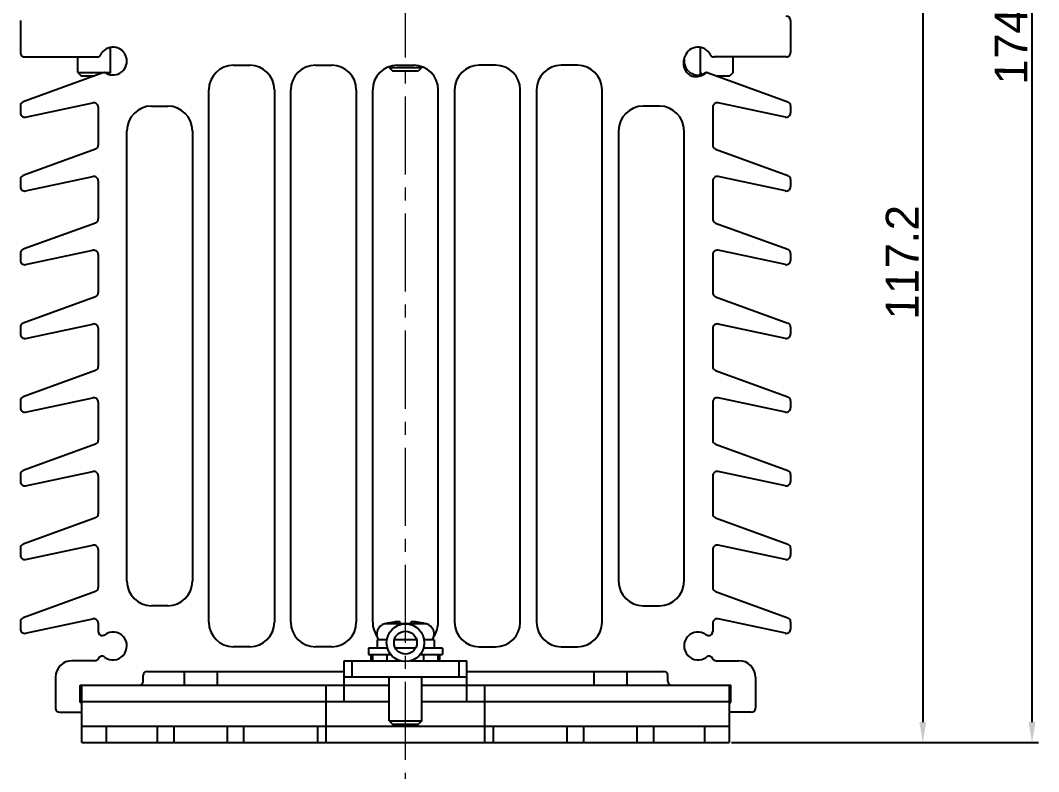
# Model space of a CAD drawing. Header units: millimetres. Extents: x 5329 to 6973, y -914 to -356.
# Drawn here: x 5904 to 6028.3, y -774.1 to -682.3 of the extents above; entities that cross this region are included whole.
import ezdxf

# ---------------------------------------------------------------- set-up
doc = ezdxf.new("R2010")
doc.units = ezdxf.units.MM
doc.header["$PDMODE"] = 3
doc.header["$PDSIZE"] = 1
doc.linetypes.add('CENTER', pattern=[17.8, 10.75, -2.35, 2.35, -2.35])
doc.linetypes.add('CENTER2', pattern=[28.575, 19.05, -3.175, 3.175, -3.175])
doc.layers.get('0').update_dxf_attribs({"linetype": 'CONTINUOUS'})
doc.layers.get('Defpoints').update_dxf_attribs({"linetype": 'CONTINUOUS'})
doc.layers.add('3', color=112, linetype='CENTER', lineweight=15)
doc.layers.add('Dim', color=1, linetype='CONTINUOUS')
doc.styles.add('OMI-1', font='arial.ttf', dxfattribs={"oblique": 1})
doc.dimstyles.new('1', dxfattribs={"dimtxt": 4, "dimasz": 2.5, "dimexe": 0.8, "dimexo": 0.3, "dimgap": 0.5, "dimtad": 1, "dimtoh": 1, "dimdec": 1, "dimzin": 0, "dimdsep": 46, "dimtxsty": 'OMI-1', "dimcen": 0, "dimclrd": 256, "dimclre": 256, "dimclrt": 256, "dimadec": 0, "dimazin": 0, "dimtfac": 0.8, "dimtdec": 1, "dimtix": 1, "dimtmove": 0, "dimatfit": 3, "dimfxl": 1, "dimtolj": 1, "dimtzin": 0, "dimarcsym": 0})

# ---------------------------------------------------------------- blocks, each defined once
blk = doc.blocks.new('*D6086')
at = {"layer": 'Defpoints', "color": 0}
for p in [(5973.55, -653.31), (5990.55, -770.51), (6014.18, -770.51)]:
    blk.add_point(p, dxfattribs=at)
at = {"layer": 'Dim', "lineweight": -2}
for p, q in [((5973.85, -653.31), (6014.98, -653.31)), ((6014.18, -655.81), (6014.18, -768.01)), ((5990.85, -770.51), (6014.98, -770.51))]:
    blk.add_line(p, q, dxfattribs=at)
at = {"layer": 'Dim'}
for points in [[(6014.6, -655.81), (6013.77, -655.81), (6014.18, -653.31)], [(6013.77, -768.01), (6014.6, -768.01), (6014.18, -770.51)]]:
    blk.add_solid(points, dxfattribs=at)
at = {"layer": 'Dim', "insert": (6011.67, -711.91), "char_height": 4, "attachment_point": 5, "rotation": 90, "style": 'OMI-1'}
blk.add_mtext('\\A1;117.2', dxfattribs=at)
blk = doc.blocks.new('*D6091')
at = {"layer": 'Defpoints', "color": 0}
for p in [(5985.05, -595.92), (6027.52, -595.92), (5990.55, -770.51)]:
    blk.add_point(p, dxfattribs=at)
at = {"layer": 'Dim', "lineweight": -2}
for p, q in [((5985.35, -595.92), (6028.32, -595.92)), ((6027.52, -768.01), (6027.52, -598.42)), ((5990.85, -770.51), (6028.32, -770.51))]:
    blk.add_line(p, q, dxfattribs=at)
at = {"layer": 'Dim'}
for points in [[(6027.94, -598.42), (6027.1, -598.42), (6027.52, -595.92)], [(6027.1, -768.01), (6027.94, -768.01), (6027.52, -770.51)]]:
    blk.add_solid(points, dxfattribs=at)
at = {"layer": 'Dim', "insert": (6024.98, -683.21), "char_height": 4, "attachment_point": 5, "rotation": 90, "style": 'OMI-1'}
blk.add_mtext('\\A1;174.6', dxfattribs=at)

msp = doc.modelspace()

# ---------------------------------------------------------------- linework, layer by layer
at = {"color": 7, "linetype": 'Continuous'}
for p, q in [((5904.05, -682.34), (5904.05, -686.31)), ((5998.05, -682.34), (5998.05, -686.31)), ((5915.05, -688.71), (5915.05, -685.64)), ((5987.05, -688.98), (5987.05, -685.64)), ((5904.55, -686.81), (5913.39, -686.81)), ((5911.05, -688.71), (5911.05, -686.81)), ((5997.55, -686.81), (5988.71, -686.81)), ((5991.05, -688.71), (5991.05, -686.81)), ((5930.05, -687.81), (5932.05, -687.81)), ((5940.05, -687.81), (5942.05, -687.81)), ((5949.05, -688.11), (5949.05, -687.98)), ((5949.05, -688.11), (5953.05, -688.11)), ((5949.05, -688.11), (5949.45, -688.51)), ((5950.05, -687.81), (5952.05, -687.81)), ((5953.05, -688.11), (5952.65, -688.51)), ((5953.05, -688.11), (5953.05, -687.98)), ((5962.05, -687.81), (5960.05, -687.81)), ((5972.05, -687.81), (5970.05, -687.81)), ((5914.1, -688.75), (5904.4, -692.29)), ((5911.05, -688.71), (5911.45, -689.11)), ((5911.05, -688.71), (5915.05, -688.71)), ((5911.45, -689.11), (5913.13, -689.11)), ((5915.05, -688.71), (5914.84, -688.92)), ((5949.45, -688.51), (5952.65, -688.51)), ((5987.05, -688.71), (5987.26, -688.92)), ((5988, -688.75), (5997.7, -692.29)), ((5988.97, -689.11), (5990.65, -689.11)), ((5991.05, -688.71), (5990.65, -689.11)), ((5927.05, -755.81), (5927.05, -690.81)), ((5935.05, -690.81), (5935.05, -755.81)), ((5937.05, -755.81), (5937.05, -690.81)), ((5945.05, -690.81), (5945.05, -755.81)), ((5947.05, -755.81), (5947.05, -690.81)), ((5955.05, -755.81), (5955.05, -690.81)), ((5957.05, -690.81), (5957.05, -755.81)), ((5965.05, -755.81), (5965.05, -690.81)), ((5967.05, -690.81), (5967.05, -755.81)), ((5975.05, -755.81), (5975.05, -690.81)), ((5904.05, -692.78), (5904.05, -693.64)), ((5904.69, -694.16), (5912.91, -692.41)), ((5913.55, -692.93), (5913.55, -697.58)), ((5920.05, -692.81), (5922.05, -692.81)), ((5982.05, -692.81), (5980.05, -692.81)), ((5988.55, -692.93), (5988.55, -697.58)), ((5997.41, -694.16), (5989.19, -692.41)), ((5998.05, -692.78), (5998.05, -693.64)), ((5917.05, -750.81), (5917.05, -695.81)), ((5925.05, -695.81), (5925.05, -750.81)), ((5977.05, -695.81), (5977.05, -750.81)), ((5985.05, -750.81), (5985.05, -695.81)), ((5913.2, -698.08), (5904.4, -701.29)), ((5988.9, -698.08), (5997.7, -701.29)), ((5904.05, -701.78), (5904.05, -702.64)), ((5904.69, -703.16), (5912.91, -701.41)), ((5913.55, -701.93), (5913.55, -706.58)), ((5988.55, -701.93), (5988.55, -706.58)), ((5997.41, -703.16), (5989.19, -701.41)), ((5998.05, -701.78), (5998.05, -702.64)), ((5913.2, -707.08), (5904.4, -710.29)), ((5988.9, -707.08), (5997.7, -710.29)), ((5904.05, -710.78), (5904.05, -711.64)), ((5904.69, -712.16), (5912.91, -710.41)), ((5997.41, -712.16), (5989.19, -710.41)), ((5998.05, -710.78), (5998.05, -711.64)), ((5913.55, -710.93), (5913.55, -715.58)), ((5988.55, -710.93), (5988.55, -715.58)), ((5913.2, -716.08), (5904.4, -719.29)), ((5988.9, -716.08), (5997.7, -719.29)), ((5904.69, -721.16), (5912.91, -719.41)), ((5997.41, -721.16), (5989.19, -719.41)), ((5904.05, -719.78), (5904.05, -720.64)), ((5913.55, -719.93), (5913.55, -724.58)), ((5988.55, -719.93), (5988.55, -724.58)), ((5998.05, -719.78), (5998.05, -720.64)), ((5913.2, -725.08), (5904.4, -728.29)), ((5988.9, -725.08), (5997.7, -728.29)), ((5904.05, -728.78), (5904.05, -729.64)), ((5904.69, -730.16), (5912.91, -728.41)), ((5913.55, -728.93), (5913.55, -733.58)), ((5988.55, -728.93), (5988.55, -733.58)), ((5997.41, -730.16), (5989.19, -728.41)), ((5998.05, -728.78), (5998.05, -729.64)), ((5913.2, -734.08), (5904.4, -737.29)), ((5988.9, -734.08), (5997.7, -737.29)), ((5904.05, -737.78), (5904.05, -738.64)), ((5904.69, -739.16), (5912.91, -737.41)), ((5913.55, -737.93), (5913.55, -742.58)), ((5988.55, -737.93), (5988.55, -742.58)), ((5997.41, -739.16), (5989.19, -737.41)), ((5998.05, -737.78), (5998.05, -738.64)), ((5913.2, -743.08), (5904.4, -746.29)), ((5988.9, -743.08), (5997.7, -746.29)), ((5904.05, -746.78), (5904.05, -747.64)), ((5904.69, -748.16), (5912.91, -746.41)), ((5997.41, -748.16), (5989.19, -746.41)), ((5998.05, -746.78), (5998.05, -747.64)), ((5913.55, -746.93), (5913.55, -751.58)), ((5988.55, -746.93), (5988.55, -751.58)), ((5913.2, -752.08), (5904.4, -755.29)), ((5988.9, -752.08), (5997.7, -755.29)), ((5922.05, -753.81), (5920.05, -753.81)), ((5980.05, -753.81), (5982.05, -753.81)), ((5904.69, -757.16), (5912.91, -755.41)), ((5997.41, -757.16), (5989.19, -755.41)), ((5904.05, -755.78), (5904.05, -756.64)), ((5913.55, -755.93), (5913.55, -756.93)), ((5950.84, -756.02), (5948.5, -756.02)), ((5948.66, -756), (5948.58, -756)), ((5950.41, -756), (5950.38, -755.79)), ((5951.69, -756), (5950.41, -756)), ((5953.6, -756.02), (5951.26, -756.02)), ((5951.72, -755.79), (5951.69, -756)), ((5953.52, -756), (5953.44, -756)), ((5988.55, -755.93), (5988.55, -756.93)), ((5998.05, -755.78), (5998.05, -756.64)), ((5948.78, -757.96), (5947.58, -757.96)), ((5947.58, -757.96), (5947.58, -758.96)), ((5952.4, -757.96), (5949.7, -757.96)), ((5954.55, -757.96), (5953.32, -757.96)), ((5954.55, -757.96), (5954.55, -758.96)), ((5932.05, -758.81), (5930.05, -758.81)), ((5942.05, -758.81), (5940.05, -758.81)), ((5948.85, -758.96), (5946.55, -758.96)), ((5946.55, -758.96), (5946.55, -759.76)), ((5952.29, -758.96), (5949.81, -758.96)), ((5955.55, -758.96), (5953.25, -758.96)), ((5955.55, -758.96), (5955.55, -759.76)), ((5960.05, -758.81), (5962.05, -758.81)), ((5970.05, -758.81), (5972.05, -758.81)), ((5913.12, -760.51), (5910.35, -760.51)), ((5943.55, -760.51), (5950.39, -760.51)), ((5943.55, -765.51), (5943.55, -760.51)), ((5944.55, -762.51), (5944.55, -760.51)), ((5946.55, -759.76), (5949.26, -759.76)), ((5946.85, -760.51), (5946.85, -759.76)), ((5947.05, -760.51), (5947.05, -759.76)), ((5948.8, -760.51), (5948.8, -759.76)), ((5951.71, -760.51), (5958.55, -760.51)), ((5952.84, -759.76), (5955.55, -759.76)), ((5953.3, -760.51), (5953.3, -759.76)), ((5955.05, -760.51), (5955.05, -759.76)), ((5955.25, -760.51), (5955.25, -759.76)), ((5957.55, -760.51), (5957.55, -762.51)), ((5958.55, -765.51), (5958.55, -760.51)), ((5988.98, -760.51), (5991.75, -760.51)), ((5908.35, -762.51), (5908.35, -766.31)), ((5919.05, -763.01), (5919.05, -762.31)), ((5919.55, -761.81), (5943.55, -761.81)), ((5924.05, -761.81), (5924.05, -763.51)), ((5928.05, -761.81), (5928.05, -763.51)), ((5958.55, -762.51), (5943.55, -762.51)), ((5949.05, -767.86), (5949.05, -762.51)), ((5953.05, -767.86), (5953.05, -762.51)), ((5958.55, -761.81), (5982.55, -761.81)), ((5974.05, -761.81), (5974.05, -763.51)), ((5978.05, -761.81), (5978.05, -763.51)), ((5983.05, -763.01), (5983.05, -762.31)), ((5993.75, -762.51), (5993.75, -766.31)), ((5911.35, -763.51), (5949.05, -763.51)), ((5911.35, -765.61), (5911.35, -763.51)), ((5911.55, -770.51), (5911.55, -763.51)), ((5941.35, -770.51), (5941.35, -763.51)), ((5953.05, -763.51), (5990.75, -763.51)), ((5960.75, -770.51), (5960.75, -763.51)), ((5990.55, -763.51), (5990.55, -770.51)), ((5990.75, -765.61), (5990.75, -763.51)), ((5911.55, -765.61), (5911.35, -765.61)), ((5911.55, -765.51), (5949.05, -765.51)), ((5953.05, -765.51), (5990.55, -765.51)), ((5990.55, -765.61), (5990.75, -765.61)), ((5908.85, -766.81), (5911.55, -766.81)), ((5949.05, -767.86), (5953.05, -767.86)), ((5949.05, -767.86), (5949.45, -768.26)), ((5953.05, -767.86), (5952.65, -768.26)), ((5993.25, -766.81), (5990.55, -766.81)), ((5911.55, -768.51), (5990.55, -768.51)), ((5914.55, -770.51), (5914.55, -768.51)), ((5920.8, -770.51), (5920.8, -768.51)), ((5922.8, -770.51), (5922.8, -768.51)), ((5929.3, -768.51), (5929.3, -770.51)), ((5931.3, -768.51), (5931.3, -770.51)), ((5940.35, -770.51), (5940.35, -768.51)), ((5949.45, -768.26), (5952.65, -768.26)), ((5961.75, -768.51), (5961.75, -770.51)), ((5970.8, -770.51), (5970.8, -768.51)), ((5972.8, -770.51), (5972.8, -768.51)), ((5979.3, -768.51), (5979.3, -770.51)), ((5981.3, -768.51), (5981.3, -770.51)), ((5987.55, -768.51), (5987.55, -770.51)), ((5911.55, -770.51), (5990.55, -770.51))]:
    msp.add_line(p, q, dxfattribs=at)
for radius in [2.3, 1.4]:
    msp.add_circle((5951.05, -758.31), radius, dxfattribs=at)
for centre, radius, start, end in [((5997.52, -682.34), 0.53, 0, 90), ((5915.35, -687.31), 1.7, 240.6156, 152.9643), ((5986.75, -687.31), 1.7, 27.0357, 160.5577), ((5904.55, -686.31), 0.5, 180, 270), ((5913.39, -686.31), 0.5, 270, 332.9643), ((5986.75, -687.31), 1.7, 173.7294, 299.3844), ((5988.71, -686.31), 0.5, 207.0357, 270), ((5997.55, -686.31), 0.5, 270, 0), ((5930.05, -690.81), 3, 90, 180), ((5932.05, -690.81), 3, 0, 90), ((5940.05, -690.81), 3, 90, 180), ((5942.05, -690.81), 3, 0, 90), ((5950.05, -690.81), 3, 90, 180), ((5952.05, -690.81), 3, 0, 90), ((5960.05, -690.81), 3, 90, 180), ((5962.05, -690.81), 3, 0, 90), ((5970.05, -690.81), 3, 90, 180), ((5972.05, -690.81), 3, 0, 90), ((5914.27, -689.22), 0.5, 60.6156, 110), ((5986.91, -687.45), 1.97, 223.0981, 232.1951), ((5987.83, -689.22), 0.5, 70, 119.3844), ((5904.58, -692.78), 0.53, 110, 180), ((5913.02, -692.93), 0.53, 0, 102), ((5920.05, -695.81), 3, 90, 180), ((5922.05, -695.81), 3, 0, 90), ((5980.05, -695.81), 3, 90, 180), ((5982.05, -695.81), 3, 0, 90), ((5989.08, -692.93), 0.53, 78, 180), ((5997.52, -692.78), 0.53, 0, 70), ((5904.58, -693.64), 0.53, 180, 282), ((5997.52, -693.64), 0.53, 258, 0), ((5913.02, -697.58), 0.53, 290, 0), ((5989.08, -697.58), 0.53, 180, 250), ((5904.58, -701.78), 0.53, 110, 180), ((5913.02, -701.93), 0.53, 0, 102), ((5989.08, -701.93), 0.53, 78, 180), ((5997.52, -701.78), 0.53, 0, 70), ((5904.58, -702.64), 0.53, 180, 282), ((5997.52, -702.64), 0.53, 258, 0), ((5913.02, -706.58), 0.53, 290, 0), ((5989.08, -706.58), 0.53, 180, 250), ((5904.58, -710.78), 0.53, 110, 180), ((5913.02, -710.93), 0.53, 0, 102), ((5989.08, -710.93), 0.53, 78, 180), ((5997.52, -710.78), 0.53, 0, 70), ((5904.58, -711.64), 0.53, 180, 282), ((5997.52, -711.64), 0.53, 258, 0), ((5913.02, -715.58), 0.53, 290, 0), ((5989.08, -715.58), 0.53, 180, 250), ((5904.58, -719.78), 0.53, 110, 180), ((5913.02, -719.93), 0.53, 0, 102), ((5989.08, -719.93), 0.53, 78, 180), ((5997.52, -719.78), 0.53, 0, 70), ((5904.58, -720.64), 0.53, 180, 282), ((5997.52, -720.64), 0.53, 258, 0), ((5913.02, -724.58), 0.53, 290, 0), ((5989.08, -724.58), 0.53, 180, 250), ((5904.58, -728.78), 0.53, 110, 180), ((5913.02, -728.93), 0.53, 0, 102), ((5989.08, -728.93), 0.53, 78, 180), ((5997.52, -728.78), 0.53, 0, 70), ((5904.58, -729.64), 0.53, 180, 282), ((5997.52, -729.64), 0.53, 258, 0), ((5913.02, -733.58), 0.53, 290, 0), ((5989.08, -733.58), 0.53, 180, 250), ((5904.58, -737.78), 0.53, 110, 180), ((5913.02, -737.93), 0.53, 0, 102), ((5989.08, -737.93), 0.53, 78, 180), ((5997.52, -737.78), 0.53, 0, 70), ((5904.58, -738.64), 0.53, 180, 282), ((5997.52, -738.64), 0.53, 258, 0), ((5913.02, -742.58), 0.53, 290, 0), ((5989.08, -742.58), 0.53, 180, 250), ((5904.58, -746.78), 0.53, 110, 180), ((5913.02, -746.93), 0.53, 0, 102), ((5989.08, -746.93), 0.53, 78, 180), ((5997.52, -746.78), 0.53, 0, 70), ((5904.58, -747.64), 0.53, 180, 282), ((5997.52, -747.64), 0.53, 258, 0), ((5913.02, -751.58), 0.53, 290, 0), ((5920.05, -750.81), 3, 180, 270), ((5922.05, -750.81), 3, 270, 0), ((5980.05, -750.81), 3, 180, 270), ((5982.05, -750.81), 3, 270, 0), ((5989.08, -751.58), 0.53, 180, 250), ((5904.58, -755.78), 0.53, 110, 180), ((5913.02, -755.93), 0.53, 0, 102), ((5989.08, -755.93), 0.53, 78, 180), ((5997.52, -755.78), 0.53, 0, 70), ((5904.58, -756.64), 0.53, 180, 282), ((5930.05, -755.81), 3, 180, 270), ((5932.05, -755.81), 3, 270, 0), ((5940.05, -755.81), 3, 180, 270), ((5942.05, -755.81), 3, 270, 0), ((5950.05, -755.81), 3, 180, 213.9087), ((5948.86, -757.28), 1.31, 106.0916, 211.0017), ((5951.05, -764.86), 9.2, 105.5895, 106.0916), ((5951.05, -764.97), 9.28, 98.7549, 104.9046), ((5951.05, -764.97), 9.28, 75.0954, 81.2451), ((5951.05, -764.86), 9.2, 73.9084, 74.4105), ((5953.24, -757.28), 1.31, 328.9983, 73.9084), ((5952.05, -755.81), 3, 326.0913, 0), ((5960.05, -755.81), 3, 180, 270), ((5962.05, -755.81), 3, 270, 0), ((5970.05, -755.81), 3, 180, 270), ((5972.05, -755.81), 3, 270, 0), ((5997.52, -756.64), 0.53, 258, 0), ((5914.05, -756.93), 0.5, 180, 306.2215), ((5915.35, -758.71), 1.7, 232.9352, 126.2215), ((5986.75, -758.71), 1.7, 53.7785, 307.0648), ((5988.05, -756.93), 0.5, 233.7785, 0), ((5910.35, -762.51), 2, 90, 180), ((5913.12, -759.98), 0.53, 270, 331.8774), ((5914.02, -760.46), 0.5, 52.9352, 151.8774), ((5988.08, -760.46), 0.5, 28.1226, 127.0648), ((5988.98, -759.98), 0.53, 208.1226, 270), ((5991.75, -762.51), 2, 0, 90), ((5918.55, -763.01), 0.5, 270, 0), ((5919.55, -762.31), 0.5, 90, 180), ((5982.55, -762.31), 0.5, 0, 90), ((5983.55, -763.01), 0.5, 180, 270), ((5908.85, -766.31), 0.5, 180, 270), ((5993.25, -766.31), 0.5, 270, 0)]:
    msp.add_arc(centre, radius, start, end, dxfattribs=at)
for points, knots in [([(5985.15, -686.74), (5985.02, -686.98), (5984.94, -687.36), (5984.97, -687.72), (5984.98, -687.81)], [0, 0, 0, 0, 0.748314, 1, 1, 1, 1]), ([(5984.98, -687.81), (5985.03, -688.08), (5985.17, -688.44), (5985.41, -688.73), (5985.47, -688.8)], [0, 0, 0, 0, 0.748283, 1, 1, 1, 1]), ([(5985.7, -689.01), (5985.92, -689.11), (5986.37, -689.24), (5986.85, -689.19), (5987.07, -689.12)], [0, 0, 0, 0, 0.500212, 1, 1, 1, 1]), ([(5950.38, -755.79), (5950.38, -755.78), (5950.36, -755.77), (5950.34, -755.76), (5950.3, -755.75), (5950.24, -755.75), (5950.15, -755.74), (5950.04, -755.75), (5949.86, -755.76), (5949.73, -755.78), (5949.64, -755.79)], [0, 0, 0, 0, 0.034834, 0.061797, 0.096387, 0.188884, 0.310969, 0.45881, 0.627116, 1, 1, 1, 1]), ([(5952.46, -755.79), (5952.37, -755.78), (5952.24, -755.76), (5952.06, -755.75), (5951.95, -755.74), (5951.86, -755.75), (5951.8, -755.75), (5951.76, -755.76), (5951.74, -755.77), (5951.72, -755.78), (5951.72, -755.79)], [0, 0, 0, 0, 0.372893, 0.5412, 0.689039, 0.811119, 0.903614, 0.938204, 0.965167, 1, 1, 1, 1])]:
    msp.add_open_spline(points, degree=3, knots=knots, dxfattribs=at)
msp.add_open_spline([(5987.07, -689.12), (5987.32, -689.04), (5987.56, -688.91), (5987.76, -688.73)], degree=3, dxfattribs=at)
at = {"layer": '3', "linetype": 'CENTER2', "ltscale": 0.5}
msp.add_line((5951.05, -801.18), (5951.05, -564.31), dxfattribs=at)

# ---------------------------------------------------------------- dimensions: what is measured, and where the dimension line sits
at = {"layer": 'Dim'}
for base, p1, p2, picture, middle in [((6027.52, -595.92), (5990.55, -770.51), (5985.05, -595.92), '*D6091', (6024.98, -683.21)), ((6014.18, -770.51), (5973.55, -653.31), (5990.55, -770.51), '*D6086', (6011.67, -711.91))]:
    dim = msp.add_linear_dim(base=base, p1=p1, p2=p2, angle=90, dimstyle='1', dxfattribs=at)
    dim.commit()
    dim.dimension.update_dxf_attribs({"geometry": picture, "text_midpoint": middle})

doc.saveas('drawing.dxf')
